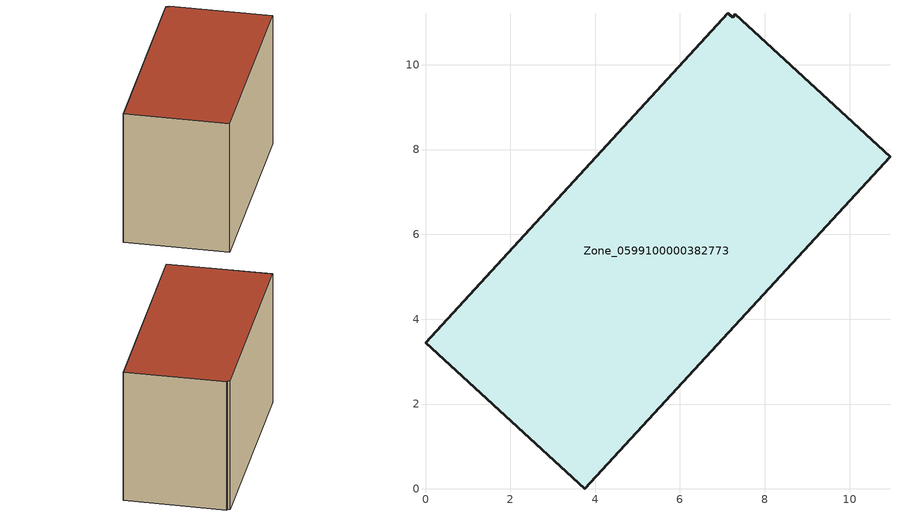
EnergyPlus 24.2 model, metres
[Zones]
Zone_0599100000382773
 floor ground (C_G): 7.24,11.12 7.3,11.19 10.95,7.83 3.76,0 0,3.45 7.13,11.21 z0
 wall outside (C_F): 3.76,0 10.95,7.83 7.3,11.19 7.24,11.12 7.13,11.21 0,3.45 3.76,0 z0:6.9
 roof outside (C_R): 7.3,11.19 7.24,11.12 7.13,11.21 0,3.45 3.76,0 10.95,7.83 z6.9
[BUILDING]
Pand.0599100000382773: North Axis=0; Terrain=City; Loads Convergence Tolerance Value=0.04; Temperature Convergence Tolerance Value=0.4; Solar Distribution=FullExterior; Maximum Number of Warmup Days=25; Minimum Number of Warmup Days=1
[Site:Location]
Rotterdam.The.Hague.AP_ZH_NLD Design_Conditions: Latitude=51.96; Longitude=4.45; Time Zone=1; Elevation=-4.5
[SITE:GROUNDTEMPERATURE:BUILDINGSURFACE]
18, 18, 18, 18, 18, 18, 18, 18, 18, 18, 18, 18
[MATERIAL] Thermal Absorptance=0.9; Solar Absorptance=0.7; Visible Absorptance=0.7
Name | Roughness | Thickness | Conductivity | Density | Specific Heat
G.TI.1992-2005 | MediumSmooth | 0.15 | 0.06 | 540 | 1210
F.TI.1992-2005 | Rough | 0.3 | 0.12 | 1920 | 840
R.TI.1992-2005 | MediumRough | 0.2 | 0.08 | 1500 | 1000
[CONSTRUCTION]
C_G: G.TI.1992-2005
C_F: F.TI.1992-2005
C_R: R.TI.1992-2005
[ZONE]
Zone_0599100000382773: Type=1; Multiplier=1; Ceiling Height=Autocalculate; Volume=Autocalculate; Floor Area=autocalculate; Part of Total Floor Area=Yes
[ZONEINFILTRATION:DESIGNFLOWRATE]
Infil_Zone_0599100000382773: Zone or ZoneList or Space or SpaceList=Zone_0599100000382773; Schedule=AlwaysOn; Design Flow Rate Calculation Method=Flow/Area; Flow Rate per Floor Area=0.0015; Constant Term Coefficient=1; Temperature Term Coefficient=0; Velocity Term Coefficient=0; Velocity Squared Term Coefficient=0
[HVACTEMPLATE:ZONE:IDEALLOADSAIRSYSTEM]
Zone_0599100000382773: Maximum Heating Supply Air Temperature=50; Minimum Cooling Supply Air Temperature=13; Maximum Heating Supply Air Humidity Ratio=0.0156; Minimum Cooling Supply Air Humidity Ratio=0.0077; Heating Limit=NoLimit; Cooling Limit=NoLimit; Dehumidification Control Type=ConstantSensibleHeatRatio; Cooling Sensible Heat Ratio=0.7; Dehumidification Setpoint=60; Humidification Control Type=None; Humidification Setpoint=30; Outdoor Air Method=None; Outdoor Air Flow Rate per Person=0.00944; Outdoor Air Flow Rate per Zone Floor Area=0; Outdoor Air Flow Rate per Zone=0; Demand Controlled Ventilation Type=None; Outdoor Air Economizer Type=NoEconomizer; Heat Recovery Type=None; Sensible Heat Recovery Effectiveness=0.7; Latent Heat Recovery Effectiveness=0.65
[ZONECONTROL:THERMOSTAT]
ThermostatControl_Zone_0599100000382773: Zone or ZoneList=Zone_0599100000382773; Control Type Schedule=DualSetpointControlType; Control 1=Thermostat_Zone_0599100000382773; Temperature Difference Between Cutout And Setpoint=0
[THERMOSTATSETPOINT:DUALSETPOINT]
Thermostat_Zone_0599100000382773: Heating Setpoint Temperature Schedule=HeatingSetpoint_Zone_0599100000382773; Cooling Setpoint Temperature Schedule=CoolingSetpoint_Zone_0599100000382773
[SCHEDULE:COMPACT]
HeatingSetpoint_Zone_0599100000382773: Through: 12/31, For: AllDays, Until: 24:00, 21
CoolingSetpoint_Zone_0599100000382773: Through: 12/31, For: AllDays, Until: 24:00, 24
DualSetpointControlType: Through: 12/31, For: AllDays, Until: 24:00, 4
AlwaysOn: Through: 12/31, For: AllDays, Until: 24:00, 1
